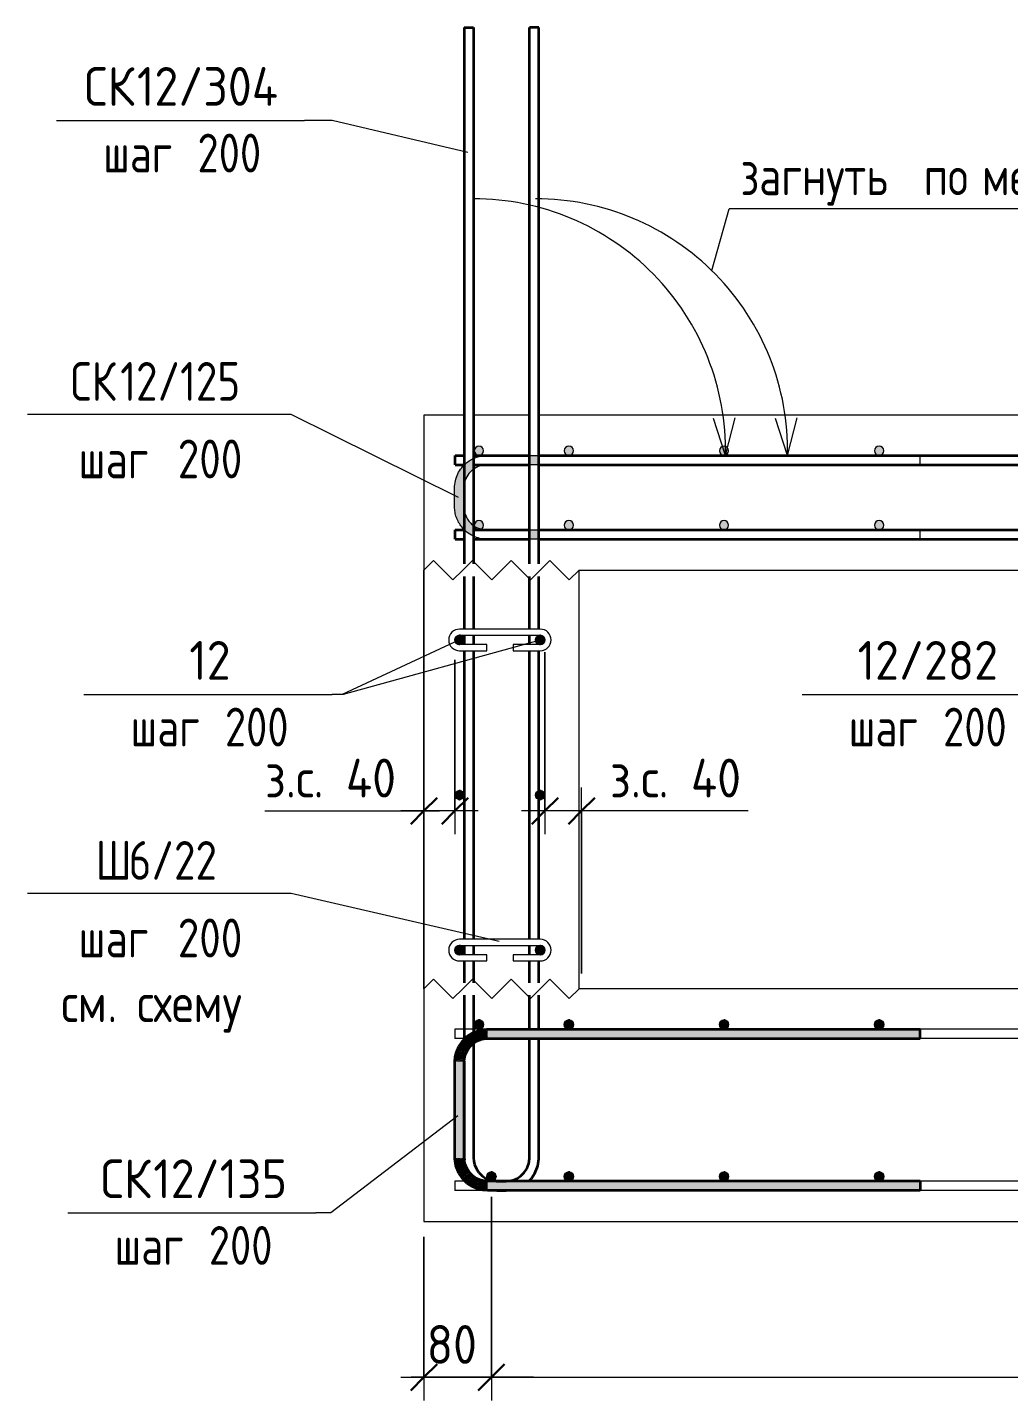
# Model space of a CAD drawing. Header units: millimetres. Extents: x 3129 to 68349, y -1586 to 12682.
# Drawn here: x 39813 to 41078, y -1381 to 390 of the extents above; entities that cross this region are included whole.
import ezdxf

# ---------------------------------------------------------------- set-up
doc = ezdxf.new("R2010")
doc.units = ezdxf.units.MM
for name, color, linetype, lineweight in [('AA_Dim', 7, 'Continuous', 9), ('AA_Dim-20', 7, 'Continuous', 9), ('AA_Linii', 7, 'Continuous', 9), ('AA_Oformlenie', 7, 'Continuous', 9), ('AA_Vinoska', 7, 'Continuous', 9), ('AF_Perekritie_Опалубка', 253, 'Continuous', 20), ('AF_Stena_Арматура', 253, 'Continuous', 18), ('Gen_Text', 7, 'Continuous', 9), ('KR_Armatura', 7, 'Continuous', 20), ('KR_Armatura_Tonkie', 7, 'Continuous', 20)]:
    doc.layers.add(name, color=color, linetype=linetype, lineweight=lineweight)
doc.styles.add('GOST Common', font='GOST Common.ttf', dxfattribs={"width": 0.85, "height": 50})
doc.styles.add('ISOCPEUR', font='isocpeur.ttf', dxfattribs={"width": 0.85, "height": 50})
doc.styles.add('ISOCPEUR_1', font='isocpeur.ttf', dxfattribs={"width": 0.9, "height": 50})
doc.styles.add('ISOCPEUR_2', font='isocpeur.ttf', dxfattribs={"width": 0.8, "height": 50})
doc.dimstyles.new('05_Округл_5мм__прозр__1', dxfattribs={"dimscale": 304.8, "dimtxt": 49.799059, "dimasz": 0.111549, "dimexe": 0.098425, "dimexo": 0.065617, "dimgap": 0.006562, "dimtad": 1, "dimdec": 0, "dimrnd": 5, "dimdsep": 46, "dimtxsty": 'ISOCPEUR_1', "dimblk1": 'OBLIQUE', "dimblk2": 'OBLIQUE', "dimsah": 1, "dimcen": 0.09, "dimdle": 0.098425, "dimazin": 0, "dimtfac": 1, "dimtdec": 4, "dimtix": 1, "dimtmove": 1, "dimatfit": 3, "dimfxl": 1, "dimtvp": 1, "dimtolj": 1, "dimtzin": 0, "dimlwd": 18, "dimlwe": 18, "dimarcsym": 2})
doc.dimstyles.new('05_Округл_5мм__прозр__2', dxfattribs={"dimscale": 304.8, "dimtxt": 49.799059, "dimasz": 0.111549, "dimexe": 0.098425, "dimexo": 0.065617, "dimgap": 0.006562, "dimtad": 1, "dimdec": 0, "dimrnd": 5, "dimdsep": 46, "dimtxsty": 'ISOCPEUR_1', "dimblk1": 'OBLIQUE', "dimblk2": 'OBLIQUE', "dimsah": 1, "dimcen": 0.09, "dimdle": 0.098425, "dimazin": 0, "dimtfac": 1, "dimtdec": 4, "dimtix": 1, "dimtmove": 0, "dimatfit": 3, "dimfxl": 1, "dimtvp": 1, "dimtolj": 1, "dimtzin": 0, "dimlwd": 18, "dimlwe": 18, "dimarcsym": 2})

# ---------------------------------------------------------------- blocks, each defined once
blk = doc.blocks.new('079_Шпилька _ЭлУзла_ - d8 А240-V2-Сечение 21')
at = {"layer": 'AA_Oformlenie'}
for p, q in [((-47142, -386), (-47246, -386)), ((-47246, -394), (-47142, -394)), ((-47211, -406), (-47246, -406)), ((-47211, -414), (-47211, -406)), ((-47142, -406), (-47177, -406)), ((-47177, -406), (-47177, -414)), ((-47246, -414), (-47211, -414)), ((-47177, -414), (-47142, -414))]:
    blk.add_line(p, q, dxfattribs=at)
for centre, radius, start, end in [((-47246, -400), 14, 90, 270), ((-47142, -400), 14, 270, 90), ((-47246, -400), 6, 90, 270), ((-47142, -400), 6, 270, 90)]:
    blk.add_arc(centre, radius, start, end, dxfattribs=at)
blk = doc.blocks.new('079_Шпилька _ЭлУзла_ - d8 А240-V3-Сечение 21')
at = {"layer": 'AA_Oformlenie'}
for p, q in [((-47142, -786), (-47246, -786)), ((-47246, -794), (-47142, -794)), ((-47211, -806), (-47246, -806)), ((-47246, -814), (-47211, -814)), ((-47211, -814), (-47211, -806)), ((-47142, -806), (-47177, -806)), ((-47177, -806), (-47177, -814)), ((-47177, -814), (-47142, -814))]:
    blk.add_line(p, q, dxfattribs=at)
for centre, radius, start, end in [((-47246, -800), 14, 90, 270), ((-47246, -800), 6, 90, 270), ((-47142, -800), 14, 270, 90), ((-47142, -800), 6, 270, 90)]:
    blk.add_arc(centre, radius, start, end, dxfattribs=at)
blk = doc.blocks.new('Последовательность узлов - 3мм масшт20 маскировка-904226-Сечение 21')
at = {"layer": 'AA_Oformlenie'}
for p, q in [((-44797, -850), (-44784.5, -837.5)), ((-44759.5, -862.5), (-44784.5, -837.5)), ((-44747, -850), (-44759.5, -862.5)), ((-44747, -850), (-44734.5, -837.5)), ((-44709.5, -862.5), (-44734.5, -837.5)), ((-44697, -850), (-44709.5, -862.5)), ((-44697, -850), (-44684.5, -837.5)), ((-44659.5, -862.5), (-44684.5, -837.5)), ((-44647, -850), (-44659.5, -862.5)), ((-44647, -850), (-44634.5, -837.5)), ((-44609.5, -862.5), (-44634.5, -837.5)), ((-44597, -850), (-44609.5, -862.5))]:
    blk.add_line(p, q, dxfattribs=at)
blk = doc.blocks.new('DIMBLOCK32-Сечение 21')
at = {"layer": 'AA_Dim-20', "lineweight": 18}
for p, q in [((40363.8, -425.4), (40363.8, -650.4)), ((40363.8, -620.4), (40363.8, -425.4)), ((40323.8, -624.5), (40323.8, -590.4)), ((40118.8, -620.4), (40317, -620.4)), ((40393.8, -620.4), (40293.8, -620.4)), ((40317, -620.4), (40343.8, -620.4)), ((40323.8, -620.4), (40323.8, -624.5))]:
    blk.add_line(p, q, dxfattribs=at)
at = {"layer": 'AA_Dim-20', "lineweight": 30}
for p, q in [((40323.8, -620.4), (40340.8, -603.4)), ((40363.8, -620.4), (40380.8, -603.4)), ((40323.8, -620.4), (40306.8, -637.4)), ((40363.8, -620.4), (40346.8, -637.4))]:
    blk.add_line(p, q, dxfattribs=at)
at = {"layer": 'AA_Dim-20', "color": 0, "lineweight": 18, "insert": (40118.8, -553.1), "char_height": 50, "width": 213.753, "attachment_point": 1, "line_spacing_factor": 1.149209, "style": 'ISOCPEUR_1'}
blk.add_mtext('з.с. 40', dxfattribs=at)
blk = doc.blocks.new('_Oblique')
at = {"color": 0, "linetype": 'ByBlock', "lineweight": -2}
blk.add_line((-0.5, -0.5), (0.5, 0.5), dxfattribs=at)
blk = doc.blocks.new('DIMBLOCK33-Сечение 21')
at = {"layer": 'AA_Dim-20', "lineweight": 18}
for p, q in [((40479.8, -415.7), (40479.8, -650.4)), ((40479.8, -620.4), (40479.8, -415.7)), ((40527.1, -830), (40527.1, -590.4)), ((40557.1, -620.4), (40449.8, -620.4)), ((40543.7, -620.4), (40503.4, -620.4)), ((40527.1, -620.4), (40527.1, -830)), ((40741.8, -620.4), (40543.7, -620.4))]:
    blk.add_line(p, q, dxfattribs=at)
at = {"layer": 'AA_Dim-20', "lineweight": 30}
for p, q in [((40479.8, -620.4), (40496.8, -603.4)), ((40527.1, -620.4), (40544.1, -603.4)), ((40479.8, -620.4), (40462.8, -637.4)), ((40527.1, -620.4), (40510.1, -637.4))]:
    blk.add_line(p, q, dxfattribs=at)
at = {"layer": 'AA_Dim-20', "color": 0, "lineweight": 18, "insert": (40563.7, -553.1), "char_height": 50, "width": 213.753, "attachment_point": 1, "line_spacing_factor": 1.149209, "style": 'ISOCPEUR_1'}
blk.add_mtext('з.с. 40', dxfattribs=at)
blk = doc.blocks.new('010_Текст с выноской - Текст 2 строки-4082114-Сечение 21')
at = {"layer": 'AA_Vinoska'}
blk.add_line((-46398.5, 156), (-46898.5, 156), dxfattribs=at)
blk = doc.blocks.new('DIMBLOCK39-Сечение 21')
at = {"layer": 'AA_Dim-20', "lineweight": 18}
for p, q in [((40410.8, -1118), (40410.8, -1380.9)), ((40410.8, -1350.9), (40410.8, -1118)), ((40323.8, -1170), (40323.8, -1380.9)), ((40323.8, -1350.9), (40323.8, -1170)), ((40293.8, -1350.9), (40410.8, -1350.9)), ((40307.4, -1350.9), (40367.3, -1350.9)), ((40465.3, -1350.9), (40307.4, -1350.9))]:
    blk.add_line(p, q, dxfattribs=at)
at = {"layer": 'AA_Dim-20', "lineweight": 30}
for p, q in [((40323.8, -1350.9), (40340.8, -1333.9)), ((40410.8, -1350.9), (40427.8, -1333.9)), ((40323.8, -1350.9), (40306.8, -1367.9)), ((40410.8, -1350.9), (40393.8, -1367.9))]:
    blk.add_line(p, q, dxfattribs=at)
at = {"layer": 'AA_Dim-20', "color": 0, "lineweight": 18, "insert": (40327.4, -1283.6), "char_height": 50, "width": 165.486, "attachment_point": 1, "line_spacing_factor": 1.149209, "style": 'ISOCPEUR_1'}
blk.add_mtext('80\\fISOCPEUR|b0|i0|c130|p34|;\\W.9;ㅤ', dxfattribs=at)
blk = doc.blocks.new('DIMBLOCK40-Сечение 21')
at = {"layer": 'AA_Dim-20', "lineweight": 18}
for p, q in [((42940.8, -1110.4), (42940.8, -1380.9)), ((42940.8, -1350.9), (42940.8, -1110.4)), ((40410.8, -1118), (40410.8, -1380.9)), ((40410.8, -1350.9), (40410.8, -1118)), ((40410.8, -1350.9), (42940.8, -1350.9))]:
    blk.add_line(p, q, dxfattribs=at)
at = {"layer": 'AA_Dim-20', "lineweight": 30}
for p, q in [((40410.8, -1350.9), (40427.8, -1333.9)), ((42940.8, -1350.9), (42957.8, -1333.9)), ((40410.8, -1350.9), (40393.8, -1367.9)), ((42940.8, -1350.9), (42923.8, -1367.9))]:
    blk.add_line(p, q, dxfattribs=at)
at = {"layer": 'AA_Dim-20', "color": 0, "lineweight": 18, "insert": (41560.9, -1283.6), "char_height": 50, "width": 275.81, "attachment_point": 1, "line_spacing_factor": 1.149209, "style": 'ISOCPEUR_1'}
blk.add_mtext('шаг 200', dxfattribs=at)
blk = doc.blocks.new('042_М_Арматуры - Диам длина поз _ Комментарий-2260297-Сечение 21')
at = {"layer": 'AA_Vinoska'}
blk.add_line((-46484.4, -725.7), (-46164.4, -725.7), dxfattribs=at)
blk = doc.blocks.new('010_Текст с выноской - Текст 2 строки-4087354-Сечение 21')
at = {"layer": 'AA_Vinoska'}
blk.add_line((-47463.3, -109.1), (-47803.3, -109.1), dxfattribs=at)

msp = doc.modelspace()

# ---------------------------------------------------------------- hatches: boundary and pattern name
at = {"layer": 'AA_Oformlenie'}
h = msp.add_hatch(color=250, dxfattribs=at)
h.paths.add_polyline_path([(40510.7736, -258), (40512.3265, -257.7956), (40513.7736, -257.1962), (40515.0163, -256.2426), (40515.9698, -255), (40516.5692, -253.5529), (40516.7736, -252), (40516.5692, -250.4471), (40515.9698, -249), (40515.0163, -247.7574), (40513.7736, -246.8038), (40512.3265, -246.2044), (40510.7736, -246), (40509.2207, -246.2044), (40507.7736, -246.8038), (40506.531, -247.7574), (40505.5775, -249), (40504.9781, -250.4471), (40504.7736, -252), (40504.9781, -253.5529), (40505.5775, -255), (40506.531, -256.2426), (40507.7736, -257.1962), (40509.2207, -257.7956)])
h.paths.add_polyline_path([(40710.7736, -258), (40712.3265, -257.7956), (40713.7736, -257.1962), (40715.0163, -256.2426), (40715.9698, -255), (40716.5692, -253.5529), (40716.7736, -252), (40716.5692, -250.4471), (40715.9698, -249), (40715.0163, -247.7574), (40713.7736, -246.8038), (40712.3265, -246.2044), (40710.7736, -246), (40709.2207, -246.2044), (40707.7736, -246.8038), (40706.531, -247.7574), (40705.5775, -249), (40704.9781, -250.4471), (40704.7736, -252), (40704.9781, -253.5529), (40705.5775, -255), (40706.531, -256.2426), (40707.7736, -257.1962), (40709.2207, -257.7956)])
h.paths.add_polyline_path([(40910.7736, -258), (40912.3265, -257.7956), (40913.7736, -257.1962), (40915.0163, -256.2426), (40915.9698, -255), (40916.5692, -253.5529), (40916.7736, -252), (40916.5692, -250.4471), (40915.9698, -249), (40915.0163, -247.7574), (40913.7736, -246.8038), (40912.3265, -246.2044), (40910.7736, -246), (40909.2207, -246.2044), (40907.7736, -246.8038), (40906.531, -247.7574), (40905.5775, -249), (40904.9781, -250.4471), (40904.7736, -252), (40904.9781, -253.5529), (40905.5775, -255), (40906.531, -256.2426), (40907.7736, -257.1962), (40909.2207, -257.7956)])
h.paths.add_polyline_path([(40397.9515, -257.0597), (40399.0163, -256.2426), (40399.9698, -255), (40400.5692, -253.5529), (40400.7736, -252), (40400.5692, -250.4471), (40399.9698, -249), (40399.0163, -247.7574), (40397.7736, -246.8038), (40396.3265, -246.2044), (40394.7736, -246), (40393.2207, -246.2044), (40391.7736, -246.8038), (40390.531, -247.7574), (40389.5775, -249), (40388.9781, -250.4471), (40388.7736, -252), (40388.9781, -252.9962), (40393.2207, -255.407), (40397.7332, -256.9834)])
h.paths.add_polyline_path([(40910.7736, -162), (40912.3265, -161.7956), (40913.7736, -161.1962), (40915.0163, -160.2426), (40915.9698, -159), (40916.5692, -157.5529), (40916.7736, -156), (40916.5692, -154.4471), (40915.9698, -153), (40915.0163, -151.7574), (40913.7736, -150.8038), (40912.3265, -150.2044), (40910.7736, -150), (40909.2207, -150.2044), (40907.7736, -150.8038), (40906.531, -151.7574), (40905.5775, -153), (40904.9781, -154.4471), (40904.7736, -156), (40904.9781, -157.5529), (40905.5775, -159), (40906.531, -160.2426), (40907.7736, -161.1962), (40909.2207, -161.7956)])
h.paths.add_polyline_path([(40394.7736, -162), (40396.3265, -161.7956), (40397.7736, -161.1962), (40399.0163, -160.2426), (40399.9698, -159), (40400.5692, -157.5529), (40400.7736, -156), (40400.5692, -154.4471), (40399.9698, -153), (40399.0163, -151.7574), (40397.7736, -150.8038), (40396.3265, -150.2044), (40394.7736, -150), (40393.2207, -150.2044), (40391.7736, -150.8038), (40390.531, -151.7574), (40389.5775, -153), (40388.9781, -154.4471), (40388.7736, -156), (40388.9781, -157.5529), (40389.5775, -159), (40390.531, -160.2426), (40391.7736, -161.1962), (40393.2207, -161.7956)])
h.paths.add_polyline_path([(40510.7736, -162), (40512.3265, -161.7956), (40513.7736, -161.1962), (40515.0163, -160.2426), (40515.9698, -159), (40516.5692, -157.5529), (40516.7736, -156), (40516.5692, -154.4471), (40515.9698, -153), (40515.0163, -151.7574), (40513.7736, -150.8038), (40512.3265, -150.2044), (40510.7736, -150), (40509.2207, -150.2044), (40507.7736, -150.8038), (40506.531, -151.7574), (40505.5775, -153), (40504.9781, -154.4471), (40504.7736, -156), (40504.9781, -157.5529), (40505.5775, -159), (40506.531, -160.2426), (40507.7736, -161.1962), (40509.2207, -161.7956)])
h.paths.add_polyline_path([(40710.7736, -162), (40712.3265, -161.7956), (40713.7736, -161.1962), (40715.0163, -160.2426), (40715.9698, -159), (40716.5692, -157.5529), (40716.7736, -156), (40716.5692, -154.4471), (40715.9698, -153), (40715.0163, -151.7574), (40713.7736, -150.8038), (40712.3265, -150.2044), (40710.7736, -150), (40709.2207, -150.2044), (40707.7736, -150.8038), (40706.531, -151.7574), (40705.5775, -153), (40704.9781, -154.4471), (40704.7736, -156), (40704.9781, -157.5529), (40705.5775, -159), (40706.531, -160.2426), (40707.7736, -161.1962), (40709.2207, -161.7956)])
h = msp.add_hatch(color=250, dxfattribs=at)
h.paths.add_polyline_path([(40459.8556, -270), (40471.8556, -270), (40471.8556, -258.0573), (40459.8556, -258.0573), (40459.8556, -259.2245)])
h.paths.add_polyline_path([(40387.8561, -266.1008), (40387.8561, -258), (40403.0053, -257.7956), (40397.7332, -256.9834), (40392.3188, -255.0919), (40386.632, -251.5244), (40381.8828, -246.783), (40378.3095, -241.1054), (40376.0913, -234.7763), (40375.3393, -228), (40375.3492, -204), (40376.0913, -197.4025), (40378.3095, -191.0522), (40381.8828, -185.3556), (40387.113, -180.2955), (40392.3188, -177.0189), (40398.6582, -174.7968), (40405.3322, -174.0435), (40471.8556, -174), (40471.8556, -162), (40459.8556, -162), (40459.8556, -174), (40387.8561, -174), (40387.8561, -165.8992), (40386.632, -166.4616), (40379.1513, -171.1631), (40372.5024, -177.8134), (40367.4998, -185.7769), (40364.3942, -194.6541), (40363.3414, -204.088), (40363.3528, -228.113), (40364.3942, -237.3459), (40367.8515, -246.783), (40372.5024, -254.1866), (40379.1513, -260.8369), (40387.113, -265.8407)])
at = {"layer": 'KR_Armatura'}
h = msp.add_hatch(color=256, dxfattribs=at)
edge = h.paths.add_edge_path()
edge.add_arc((40369.7736, -400), 6, 0, 360)
for points in [[(40369.7736, -406), (40374.9698, -403), (40374.9698, -397), (40369.7736, -394), (40364.5775, -397), (40364.5775, -403), (40369.4195, -405.7956)], [(40473.7736, -406), (40478.9698, -403), (40478.9698, -397), (40473.7736, -394), (40468.5775, -397), (40468.5775, -403), (40473.4195, -405.7956)], [(40369.7736, -606), (40374.9698, -603), (40374.9698, -597), (40369.7736, -594), (40364.5775, -597), (40364.5775, -603)], [(40473.7736, -606), (40478.9698, -603), (40478.9698, -597), (40473.7736, -594), (40468.5775, -597), (40468.5775, -603)], [(40369.7736, -806), (40374.9698, -803), (40374.9698, -797), (40369.7736, -794), (40364.5775, -797), (40364.5775, -803), (40369.4195, -805.7956)], [(40473.7736, -806), (40478.9698, -803), (40478.9698, -797), (40473.7736, -794), (40468.5775, -797), (40468.5775, -803), (40473.4195, -805.7956)], [(40394.7736, -902), (40399.9698, -899), (40399.9698, -893), (40394.7736, -890), (40389.5775, -893), (40389.5775, -899)], [(40510.7736, -902), (40515.9698, -899), (40515.9698, -893), (40510.7736, -890), (40505.5775, -893), (40505.5775, -899)], [(40710.7736, -902), (40715.9698, -899), (40715.9698, -893), (40710.7736, -890), (40705.5775, -893), (40705.5775, -899)], [(40910.7736, -902), (40915.9698, -899), (40915.9698, -893), (40910.7736, -890), (40905.5775, -893), (40905.5775, -899)], [(40410.7736, -1098), (40415.9698, -1095), (40415.9698, -1089), (40410.7736, -1086), (40405.5775, -1089), (40405.5775, -1095)], [(40510.7736, -1098), (40515.9698, -1095), (40515.9698, -1089), (40510.7736, -1086), (40505.5775, -1089), (40505.5775, -1095)], [(40710.7736, -1098), (40715.9698, -1095), (40715.9698, -1089), (40710.7736, -1086), (40705.5775, -1089), (40705.5775, -1095)], [(40910.7736, -1098), (40915.9698, -1095), (40915.9698, -1089), (40910.7736, -1086), (40905.5775, -1089), (40905.5775, -1095)]]:
    msp.add_hatch(color=256, dxfattribs=at).paths.add_polyline_path(points)
h = msp.add_hatch(color=256, dxfattribs=at)
edge = h.paths.add_edge_path()
edge.add_arc((40473.7736, -400), 6, 0, 360)
h = msp.add_hatch(color=256, dxfattribs=at)
edge = h.paths.add_edge_path()
edge.add_arc((40369.7736, -600), 6, 0, 360)
h = msp.add_hatch(color=256, dxfattribs=at)
edge = h.paths.add_edge_path()
edge.add_arc((40473.7736, -600), 6, 0, 360)
h = msp.add_hatch(color=256, dxfattribs=at)
edge = h.paths.add_edge_path()
edge.add_arc((40369.7736, -800), 6, 0, 360)
h = msp.add_hatch(color=256, dxfattribs=at)
edge = h.paths.add_edge_path()
edge.add_arc((40473.7736, -800), 6, 0, 360)
h = msp.add_hatch(color=256, dxfattribs=at)
edge = h.paths.add_edge_path()
edge.add_arc((40394.7736, -896), 6, 0, 360)
h = msp.add_hatch(color=256, dxfattribs=at)
edge = h.paths.add_edge_path()
edge.add_arc((40510.7736, -896), 6, 0, 360)
h = msp.add_hatch(color=256, dxfattribs=at)
edge = h.paths.add_edge_path()
edge.add_arc((40710.7736, -896), 6, 0, 360)
h = msp.add_hatch(color=256, dxfattribs=at)
edge = h.paths.add_edge_path()
edge.add_arc((40910.7736, -896), 6, 0, 360)
h = msp.add_hatch(color=256, dxfattribs=at)
edge = h.paths.add_edge_path()
edge.add_arc((40410.7736, -1092), 6, 0, 360)
h = msp.add_hatch(color=256, dxfattribs=at)
edge = h.paths.add_edge_path()
edge.add_arc((40510.7736, -1092), 6, 0, 360)
h = msp.add_hatch(color=256, dxfattribs=at)
edge = h.paths.add_edge_path()
edge.add_arc((40710.7736, -1092), 6, 0, 360)
h = msp.add_hatch(color=256, dxfattribs=at)
edge = h.paths.add_edge_path()
edge.add_arc((40910.7736, -1092), 6, 0, 360)
at = {"layer": 'KR_Armatura_Tonkie'}
for points in [[(40405.0608, -914.009), (40404.7663, -902.0126), (40395.5919, -903.2587), (40398.8514, -906.9593)], [(40405.797, -914), (40405.797, -902), (40404.7663, -902.0126), (40405.1916, -906.9593)], [(40471.8556, -914), (40963.7936, -914), (40963.7936, -902), (40405.797, -902), (40405.797, -914), (40459.8556, -914)], [(40382.6069, -924.9682), (40373.3307, -917.3555), (40368.7565, -924.2014), (40379.1526, -924.7769)], [(40386.7653, -920.8097), (40379.1526, -911.5336), (40373.3307, -917.3555), (40385.9984, -920.6125)], [(40382.6069, -924.9682), (40386.7653, -920.8097), (40373.3307, -917.3555), (40379.3396, -922.2868)], [(40391.6552, -917.5424), (40385.9984, -906.9593), (40379.1526, -911.5336), (40387.8561, -915.7165)], [(40386.7653, -920.8097), (40391.6552, -917.5424), (40379.1526, -911.5336), (40385.9984, -919.8752)], [(40398.5076, -914.8991), (40395.5919, -903.2587), (40385.9984, -906.9593), (40387.8561, -908.1384)], [(40391.6552, -917.5424), (40398.5076, -914.8991), (40385.9984, -906.9593), (40390.2423, -914.8991)], [(40398.5076, -914.8991), (40405.0608, -914.009), (40395.5919, -903.2587), (40398.2847, -914.009)], [(40405.0608, -914.009), (40405.797, -914), (40404.7969, -903.2587), (40405.0608, -914)], [(40363.7972, -944), (40375.7972, -939.5499), (40364.2518, -937.8373)], [(40364.2518, -937.8373), (40377.089, -935.2914), (40365.6057, -931.8081)], [(40376.1219, -939.5981), (40377.089, -935.2914), (40364.2518, -937.8373), (40375.8561, -939.5586)], [(40365.6057, -931.8081), (40379.1526, -929.7582), (40368.7565, -924.2014)], [(40377.089, -935.2914), (40379.1526, -929.8846), (40365.6057, -931.8081), (40375.8561, -934.9175)], [(40379.3396, -929.8581), (40382.6069, -924.9682), (40368.7565, -924.2014), (40379.1526, -929.7582)], [(40375.7972, -1068), (40375.7972, -944), (40363.7972, -944), (40363.7972, -1068)], [(40368.7565, -944), (40375.7972, -944), (40376.1219, -939.5981), (40364.2518, -944), (40365.6057, -944)], [(40363.8099, -1069.0307), (40373.8844, -1068), (40363.7972, -1068)], [(40363.8099, -1069.0307), (40375.8062, -1068.7362), (40375.7073, -1068.0077), (40365.0559, -1068.9236)], [(40365.0559, -1078.2052), (40375.7972, -1068.7365), (40363.8099, -1069.0307), (40364.675, -1075.4006)], [(40365.0559, -1078.2052), (40376.6963, -1075.2894), (40375.7972, -1068.7442), (40368.24, -1075.4006)], [(40368.7565, -1087.7986), (40376.6963, -1075.2894), (40365.0559, -1078.2052)], [(40368.7565, -1087.7986), (40379.3396, -1082.1419), (40376.6257, -1075.4006)], [(40373.3307, -1094.6445), (40379.3396, -1082.1419), (40368.7565, -1087.7986)], [(40373.3307, -1094.6445), (40382.5129, -1086.8913), (40379.3396, -1082.1419), (40376.6209, -1087.7986)], [(40379.1526, -1100.4664), (40382.6069, -1087.0318), (40373.3307, -1094.6445), (40376.6963, -1098.0101)], [(40379.1526, -1100.4664), (40386.7653, -1091.1903), (40382.6069, -1087.0318), (40379.3396, -1099.7393)], [(40385.9984, -1105.0407), (40386.7653, -1091.1903), (40379.3396, -1100.5913), (40385.3896, -1104.6339)], [(40385.9984, -1105.0407), (40391.6552, -1094.4576), (40386.7653, -1091.1903), (40386.2517, -1100.4664)], [(40393.6051, -1108.1915), (40391.5553, -1094.6445), (40385.9984, -1105.0407), (40391.3984, -1107.2775)], [(40393.6051, -1108.1915), (40397.0885, -1096.7082), (40391.6817, -1094.6445), (40393.1577, -1105.0407)], [(40399.6343, -1109.5454), (40397.0885, -1096.7082), (40393.6051, -1108.1915), (40398.0573, -1109.1913)], [(40399.6343, -1109.5454), (40401.3951, -1097.6753), (40397.0885, -1096.7082), (40399.4749, -1108.7413)], [(40405.797, -1110), (40401.3951, -1097.6753), (40399.6343, -1109.5454), (40403.7141, -1109.8464)], [(40405.797, -1110), (40405.797, -1098), (40401.3951, -1097.6753), (40405.3474, -1108.7413)], [(40911.1646, -1110), (40963.7936, -1110), (40963.7936, -1098), (40405.797, -1098), (40405.797, -1110), (40910.7717, -1110)]]:
    msp.add_hatch(color=256, dxfattribs=at).paths.add_polyline_path(points)

# ---------------------------------------------------------------- linework, layer by layer
at = {"layer": 'AA_Linii', "lineweight": 20}
for p, q in [((40712.8007, -162), (40697.3498, -114.4472)), ((40712.8007, -162), (40725.0672, -113.528)), ((40792.8007, -162), (40777.3498, -114.4472)), ((40792.8007, -162), (40805.0672, -113.528)), ((40405.332, -162), (40963.2076, -162)), ((40963.2076, -174.0435), (40405.3322, -174.0435)), ((40963.2076, -162), (40963.2076, -174.0435)), ((40363.3401, -228), (40363.3401, -204)), ((40375.3393, -204.088), (40375.3393, -228.113)), ((40405.3322, -258.0573), (40963.2076, -258.0573)), ((40963.2076, -258.0573), (40963.2076, -270)), ((40963.2076, -270), (40405.332, -270)), ((40323.7736, -850), (40323.7736, -310)), ((40363.7972, -902), (40363.7972, -914)), ((42978.8014, -902), (40363.7972, -902)), ((42978.8014, -914), (40363.7972, -914)), ((40410.7736, -1098), (40410.7736, -1088)), ((40510.7736, -1098), (40510.7736, -1092)), ((40710.7736, -1098), (40710.7736, -1090.7738)), ((40910.7736, -1098), (40910.7736, -1092)), ((40363.7972, -1098), (40363.7972, -1110)), ((42978.8014, -1098), (40363.7972, -1098)), ((42978.8014, -1110), (40363.7972, -1110))]:
    msp.add_line(p, q, dxfattribs=at)
for centre, radius, start, end in [((40387.8561, -156), 325, 358.9421717, 90), ((40467.8561, -156), 325, 358.9421717, 90), ((40394.7736, -156), 6, 360, 180), ((40394.7736, -156), 6, 180, 0), ((40510.7736, -156), 6, 360, 180), ((40510.7736, -156), 6, 180, 0), ((40710.7736, -156), 6, 360, 180), ((40710.7736, -156), 6, 180, 0), ((40910.7736, -156), 6, 360, 180), ((40910.7736, -156), 6, 180, 0), ((40394.7736, -252), 6, 360, 180), ((40510.7736, -252), 6, 360, 180), ((40710.7736, -252), 6, 360, 180), ((40910.7736, -252), 6, 360, 180), ((40394.7736, -252), 6, 180, 0), ((40510.7736, -252), 6, 180, 0), ((40710.7736, -252), 6, 180, 0), ((40910.7736, -252), 6, 180, 0)]:
    msp.add_arc(centre, radius, start, end, dxfattribs=at)
for points in [[(40363.3414, -204), (40363.3502, -200.8066), (40364.0452, -194.5995), (40367.1819, -185.6167), (40372.2261, -177.5949), (40380.0452, -169.7659), (40389.1184, -164.761), (40398.2497, -162.4008), (40402.9375, -162.0066), (40405.332, -162)], [(40405.3322, -174.0435), (40403.0518, -174.0498), (40398.6191, -174.547), (40392.2044, -176.7914), (40386.4759, -180.4006), (40380.8851, -185.9952), (40377.311, -192.487), (40375.6255, -199.0206), (40375.344, -202.3747), (40375.3393, -204.088)], [(40405.332, -270), (40402.1394, -269.9912), (40395.9336, -269.2961), (40386.9529, -266.1587), (40378.9328, -261.1133), (40371.1056, -253.2924), (40366.1018, -244.2173), (40363.7421, -235.0839), (40363.348, -230.395), (40363.3414, -228)], [(40375.3393, -228.113), (40375.3456, -230.3898), (40375.842, -234.8152), (40378.0825, -241.2195), (40381.6855, -246.9388), (40387.2705, -252.5205), (40393.7512, -256.0889), (40400.2735, -257.7716), (40403.6219, -258.0526), (40405.3322, -258.0573)]]:
    msp.add_open_spline(points, degree=3, knots=[0, 0, 0, 0, 0.142857143, 0.285714286, 0.428571429, 0.571428571, 0.785714286, 0.892857143, 1, 1, 1, 1], dxfattribs=at)
at = {"layer": 'AA_Vinoska'}
for p, q in [((40205.3297, 269.8981), (40169.9768, 269.8981)), ((40380.4099, 228.7264), (40205.3297, 269.8981)), ((40695.0114, 76.7136), (40717.3339, 155.9999)), ((40368.553, -216.2729), (40152.5262, -109.1409)), ((40369.5681, -399.8965), (40218.228, -470.4072)), ((40471.8946, -400.7564), (40219.8102, -470.4072)), ((40218.228, -470.4072), (40205.3297, -470.4072)), ((40219.8102, -470.4072), (40205.3297, -470.4072)), ((40421.0237, -789.1067), (40152.5262, -726.9873)), ((40367.6841, -1013.6691), (40203.9272, -1138.993)), ((40203.9272, -1138.993), (40184.5948, -1138.993))]:
    msp.add_line(p, q, dxfattribs=at)
at = {"layer": 'AF_Perekritie_Опалубка'}
for p, q in [((40375.8561, -110), (40323.7736, -110)), ((40323.7736, -110), (40323.7736, -310)), ((40325.1128, -110), (40323.7736, -110)), ((40459.8556, -110), (40387.8561, -110)), ((42870.8546, -110), (40471.8556, -110)), ((40523.7736, -310), (42818.7736, -310)), ((40323.7736, -850), (40323.7736, -1150)), ((42818.7736, -850), (40523.7736, -850)), ((40323.7736, -1150), (43018.7736, -1150)), ((40323.7736, -1150), (40329.6177, -1150))]:
    msp.add_line(p, q, dxfattribs=at)
at = {"layer": 'AF_Stena_Арматура', "lineweight": 20}
for p, q in [((40323.7736, -310), (40323.7736, -850)), ((40523.7736, -850), (40523.7736, -310)), ((40523.7736, -310), (40525.1487, -310)), ((40525.1487, -850), (40523.7736, -850))]:
    msp.add_line(p, q, dxfattribs=at)
at = {"layer": 'KR_Armatura'}
for p, q in [((40369.7736, -394), (40364.5775, -397)), ((40364.5775, -397), (40364.5775, -403)), ((40364.5775, -403), (40369.4195, -405.7956)), ((40369.4195, -405.7956), (40369.7736, -406)), ((40371.1209, -394), (40369.7736, -394)), ((40374.9698, -397), (40369.7736, -394)), ((40369.7736, -406), (40374.9698, -403)), ((40371.1209, -406), (40369.7736, -406)), ((40374.9698, -403), (40374.9698, -397)), ((40473.7736, -394), (40468.5775, -397)), ((40468.5775, -397), (40468.5775, -403)), ((40468.5775, -403), (40473.4195, -405.7956)), ((40473.4195, -405.7956), (40473.7736, -406)), ((40478.9698, -397), (40473.7736, -394)), ((40473.7736, -406), (40478.9698, -403)), ((40478.9698, -403), (40478.9698, -397)), ((40369.7736, -594), (40364.5775, -597)), ((40364.5775, -597), (40364.5775, -603)), ((40371.1209, -594), (40369.7736, -594)), ((40374.9698, -597), (40369.7736, -594)), ((40374.9698, -603), (40374.9698, -597)), ((40473.7736, -594), (40468.5775, -597)), ((40468.5775, -597), (40468.5775, -603)), ((40475.1396, -594), (40473.7736, -594)), ((40478.9698, -597), (40473.7736, -594)), ((40478.9698, -603), (40478.9698, -597)), ((40364.5775, -603), (40369.7736, -606)), ((40369.7736, -606), (40374.9698, -603)), ((40371.1209, -606), (40369.7736, -606)), ((40468.5775, -603), (40473.7736, -606)), ((40473.7736, -606), (40478.9698, -603)), ((40475.1396, -606), (40473.7736, -606)), ((40369.7736, -794), (40364.5775, -797)), ((40371.1209, -794), (40369.7736, -794)), ((40374.9698, -797), (40369.7736, -794)), ((40473.7736, -794), (40468.5775, -797)), ((40478.9698, -797), (40473.7736, -794)), ((40364.5775, -797), (40364.5775, -803)), ((40364.5775, -803), (40369.4195, -805.7956)), ((40369.4195, -805.7956), (40369.7736, -806)), ((40369.7736, -806), (40374.9698, -803)), ((40371.1209, -806), (40369.7736, -806)), ((40374.9698, -803), (40374.9698, -797)), ((40468.5775, -797), (40468.5775, -803)), ((40468.5775, -803), (40473.4195, -805.7956)), ((40473.4195, -805.7956), (40473.7736, -806)), ((40473.7736, -806), (40478.9698, -803)), ((40478.9698, -803), (40478.9698, -797)), ((40394.7736, -890), (40389.5775, -893)), ((40389.5775, -893), (40389.5775, -899)), ((40389.5775, -899), (40394.7736, -902)), ((40396.1254, -890), (40394.7736, -890)), ((40399.9698, -893), (40394.7736, -890)), ((40394.7736, -902), (40399.9698, -899)), ((40396.1254, -902), (40394.7736, -902)), ((40399.9698, -899), (40399.9698, -893)), ((40510.7736, -890), (40505.5775, -893)), ((40505.5775, -893), (40505.5775, -899)), ((40505.5775, -899), (40510.7736, -902)), ((40512.1463, -890), (40510.7736, -890)), ((40515.9698, -893), (40510.7736, -890)), ((40510.7736, -902), (40515.9698, -899)), ((40512.1463, -902), (40510.7736, -902)), ((40515.9698, -899), (40515.9698, -893)), ((40710.7736, -890), (40705.5775, -893)), ((40705.5775, -893), (40705.5775, -899)), ((40705.5775, -899), (40710.7736, -902)), ((40712.184, -890), (40710.7736, -890)), ((40715.9698, -893), (40710.7736, -890)), ((40710.7736, -902), (40715.9698, -899)), ((40712.184, -902), (40710.7736, -902)), ((40715.9698, -899), (40715.9698, -893)), ((40910.7736, -890), (40905.5775, -893)), ((40905.5775, -893), (40905.5775, -899)), ((40905.5775, -899), (40910.7736, -902)), ((40912.2239, -890), (40910.7736, -890)), ((40915.9698, -893), (40910.7736, -890)), ((40910.7736, -902), (40915.9698, -899)), ((40912.2239, -902), (40910.7736, -902)), ((40915.9698, -899), (40915.9698, -893)), ((40410.7736, -1086), (40405.5775, -1089)), ((40405.5775, -1089), (40405.5775, -1095)), ((40405.5775, -1095), (40410.7736, -1098)), ((40412.1282, -1086), (40410.7736, -1086)), ((40415.9698, -1089), (40410.7736, -1086)), ((40410.7736, -1098), (40415.9698, -1095)), ((40415.9698, -1095), (40415.9698, -1089)), ((40510.7736, -1086), (40505.5775, -1089)), ((40505.5775, -1089), (40505.5775, -1095)), ((40505.5775, -1095), (40510.7736, -1098)), ((40512.1463, -1086), (40510.7736, -1086)), ((40515.9698, -1089), (40510.7736, -1086)), ((40510.7736, -1098), (40515.9698, -1095)), ((40515.9698, -1095), (40515.9698, -1089)), ((40710.7736, -1086), (40705.5775, -1089)), ((40705.5775, -1089), (40705.5775, -1095)), ((40705.5775, -1095), (40710.7736, -1098)), ((40712.184, -1086), (40710.7736, -1086)), ((40715.9698, -1089), (40710.7736, -1086)), ((40710.7736, -1098), (40715.9698, -1095)), ((40715.9698, -1095), (40715.9698, -1089)), ((40910.7736, -1086), (40905.5775, -1089)), ((40905.5775, -1089), (40905.5775, -1095)), ((40905.5775, -1095), (40910.7736, -1098)), ((40912.2239, -1086), (40910.7736, -1086)), ((40915.9698, -1089), (40910.7736, -1086)), ((40910.7736, -1098), (40915.9698, -1095)), ((40915.9698, -1095), (40915.9698, -1089)), ((40410.9025, -1098), (40410.7736, -1098)), ((40512.1463, -1098), (40510.7736, -1098)), ((40712.184, -1098), (40710.7736, -1098)), ((40912.2239, -1098), (40910.7736, -1098))]:
    msp.add_line(p, q, dxfattribs=at)
for centre in [(40369.7736, -400), (40473.7736, -400), (40369.7736, -600), (40473.7736, -600), (40369.7736, -800), (40473.7736, -800), (40394.7736, -896), (40510.7736, -896), (40710.7736, -896), (40910.7736, -896), (40410.7736, -1092), (40510.7736, -1092), (40710.7736, -1092), (40910.7736, -1092)]:
    msp.add_circle(centre, 6, dxfattribs=at)
at = {"layer": 'KR_Armatura_Tonkie', "lineweight": 35}
for p, q in [((40375.8561, 390), (40375.8561, -302)), ((40375.8561, 390), (40387.8561, 390)), ((40387.8561, 390), (40387.8561, -302)), ((40471.8556, 390), (40459.8556, 390)), ((40459.8556, -302), (40459.8556, 390)), ((40471.8556, -302), (40471.8556, 390)), ((40364.1572, -162), (40375.8561, -162)), ((40364.1572, -174), (40364.1572, -162)), ((40364.1572, -174), (40375.8561, -174)), ((40387.8561, -162), (40459.8556, -162)), ((40387.8561, -174), (40459.8556, -174)), ((40471.8556, -162), (42870.8546, -162)), ((40471.8556, -174), (42870.8546, -174)), ((40364.1572, -258), (40375.8561, -258)), ((40364.1572, -270), (40364.1572, -258)), ((40387.8561, -258), (40459.8556, -258)), ((40471.8556, -258), (42870.8546, -258)), ((40364.1572, -270), (40375.8561, -270)), ((40387.8561, -270), (40459.8556, -270)), ((40471.8556, -270), (42870.8546, -270)), ((40375.8561, -318), (40375.8561, -386)), ((40387.8561, -318), (40387.8561, -386)), ((40459.8556, -386), (40459.8556, -318)), ((40471.8556, -386), (40471.8556, -318)), ((40375.8561, -394), (40375.8561, -406)), ((40387.8561, -394), (40387.8561, -406)), ((40459.8556, -406), (40459.8556, -394)), ((40471.8556, -406), (40471.8556, -394)), ((40375.8561, -414), (40375.8561, -786)), ((40387.8561, -414), (40387.8561, -786)), ((40459.8556, -786), (40459.8556, -414)), ((40471.8556, -786), (40471.8556, -414)), ((40375.8561, -794), (40375.8561, -806)), ((40387.8561, -794), (40387.8561, -806)), ((40459.8556, -806), (40459.8556, -794)), ((40471.8556, -806), (40471.8556, -794)), ((40375.8561, -814), (40375.8561, -842)), ((40387.8561, -814), (40387.8561, -842)), ((40459.8556, -842), (40459.8556, -814)), ((40471.8556, -842), (40471.8556, -814)), ((40375.8561, -858), (40375.8561, -914.8301)), ((40387.8561, -858), (40387.8561, -906.2427)), ((40459.8556, -902), (40459.8556, -858)), ((40471.8556, -902), (40471.8556, -858)), ((40395.5919, -903.2587), (40404.7663, -902.0126)), ((40404.7663, -902.0126), (40405.797, -902)), ((40405.797, -902), (40963.7936, -902)), ((40963.7936, -914), (40963.7936, -902)), ((40368.7565, -924.2014), (40373.3307, -917.3555)), ((40373.3307, -917.3555), (40379.1526, -911.5336)), ((40379.1526, -911.5336), (40385.9984, -906.9593)), ((40382.6069, -924.9682), (40386.7653, -920.8097)), ((40385.9984, -906.9593), (40395.5919, -903.2587)), ((40386.7653, -920.8097), (40391.6552, -917.5424)), ((40387.8561, -920.0809), (40387.8561, -1068)), ((40391.6552, -917.5424), (40398.5076, -914.8991)), ((40398.5076, -914.8991), (40405.0608, -914.009)), ((40405.0608, -914.009), (40405.797, -914)), ((40405.797, -914), (40963.7936, -914)), ((40459.8556, -1068), (40459.8556, -914)), ((40471.8556, -1068), (40471.8556, -914)), ((40363.7972, -944), (40364.2518, -937.8373)), ((40364.2518, -937.8373), (40365.6057, -931.8081)), ((40365.6057, -931.8081), (40368.7565, -924.2014)), ((40376.1219, -939.5981), (40377.089, -935.2914)), ((40377.089, -935.2914), (40379.3396, -929.8581)), ((40379.3396, -929.8581), (40382.6069, -924.9682)), ((40363.7972, -1068), (40363.7972, -944)), ((40375.7972, -944), (40376.1219, -939.5981)), ((40375.7972, -1068), (40375.7972, -944)), ((40375.8561, -943.202), (40375.8561, -1068)), ((40363.8099, -1069.0307), (40363.7972, -1068)), ((40365.0559, -1078.2052), (40363.8099, -1069.0307)), ((40368.7565, -1087.7986), (40365.0559, -1078.2052)), ((40375.8062, -1068.7362), (40375.7972, -1068)), ((40376.6963, -1075.2894), (40375.8062, -1068.7362)), ((40375.8561, -1068), (40376.0342, -1070.4145)), ((40379.3396, -1082.1419), (40376.6963, -1075.2894)), ((40387.8561, -1068), (40388.1808, -1072.4019)), ((40388.1808, -1072.4019), (40389.1479, -1076.7086)), ((40389.1479, -1076.7086), (40391.3984, -1082.1419)), ((40456.3132, -1082.1419), (40458.9565, -1075.2894)), ((40458.9565, -1075.2894), (40459.8465, -1068.7362)), ((40459.8465, -1068.7362), (40459.8556, -1068)), ((40466.8963, -1087.7986), (40470.5969, -1078.2052)), ((40470.5969, -1078.2052), (40471.8429, -1069.0307)), ((40471.8429, -1069.0307), (40471.8556, -1068)), ((40373.3307, -1094.6445), (40368.7565, -1087.7986)), ((40379.1526, -1100.4664), (40373.3307, -1094.6445)), ((40382.6069, -1087.0318), (40379.3396, -1082.1419)), ((40386.7653, -1091.1903), (40382.6069, -1087.0318)), ((40391.6552, -1094.4576), (40386.7653, -1091.1903)), ((40391.3984, -1082.1419), (40394.6657, -1087.0318)), ((40397.0885, -1096.7082), (40391.6552, -1094.4576)), ((40394.6657, -1087.0318), (40398.8242, -1091.1903)), ((40401.3951, -1097.6753), (40397.0885, -1096.7082)), ((40398.8242, -1091.1903), (40403.7141, -1094.4576)), ((40405.797, -1098), (40401.3951, -1097.6753)), ((40403.7141, -1094.4576), (40410.5665, -1097.1009)), ((40411.315, -1097.2026), (40417.1196, -1097.991)), ((40429.8558, -1098), (40434.2577, -1097.6753)), ((40434.2577, -1097.6753), (40438.5642, -1096.7082)), ((40438.5642, -1096.7082), (40443.9976, -1094.4576)), ((40443.9976, -1094.4576), (40448.8874, -1091.1903)), ((40448.8874, -1091.1903), (40453.0459, -1087.0318)), ((40453.0459, -1087.0318), (40456.3132, -1082.1419)), ((40458.9666, -1098), (40462.3221, -1094.6445)), ((40462.3221, -1094.6445), (40466.8963, -1087.7986)), ((40385.9984, -1105.0407), (40379.1526, -1100.4664)), ((40393.6051, -1108.1915), (40385.9984, -1105.0407)), ((40399.6343, -1109.5454), (40393.6051, -1108.1915)), ((40405.797, -1110), (40399.6343, -1109.5454)), ((40963.7936, -1098), (40405.797, -1098)), ((40963.7936, -1110), (40405.797, -1110)), ((40417.1196, -1097.991), (40417.8559, -1098)), ((40417.8559, -1098), (40429.8558, -1098)), ((40417.8559, -1110), (40429.8558, -1110)), ((40963.7936, -1098), (40963.7936, -1110))]:
    msp.add_line(p, q, dxfattribs=at)

# ---------------------------------------------------------------- block references
at = {"layer": 'AA_Oformlenie'}
for name, p in [('Последовательность узлов - 3мм масшт20 маскировка-904226-Сечение 21', (85120.7788, 540)), ('079_Шпилька _ЭлУзла_ - d8 А240-V2-Сечение 21', (87615.8216, 0)), ('079_Шпилька _ЭлУзла_ - d8 А240-V3-Сечение 21', (87615.8216, 0)), ('Последовательность узлов - 3мм масшт20 маскировка-904226-Сечение 21', (85120.7788, 0))]:
    msp.add_blockref(name, p, dxfattribs=at)
at = {"layer": 'AA_Vinoska'}
for name, p in [('042_М_Арматуры - Диам длина поз _ Комментарий-2260297-Сечение 21', (86334.3274, 995.5728)), ('010_Текст с выноской - Текст 2 строки-4082114-Сечение 21', (87615.8216, 0)), ('010_Текст с выноской - Текст 2 строки-4087354-Сечение 21', (87615.8216, 0)), ('042_М_Арматуры - Диам длина поз _ Комментарий-2260297-Сечение 21', (86369.6804, 255.2675)), ('042_М_Арматуры - Диам длина поз _ Комментарий-2260297-Сечение 21', (86369.6804, 255.2675)), ('042_М_Арматуры - Диам длина поз _ Комментарий-2260297-Сечение 21', (87295.8216, 255.2675)), ('042_М_Арматуры - Диам длина поз _ Комментарий-2260297-Сечение 21', (87295.8216, 255.2675)), ('010_Текст с выноской - Текст 2 строки-4087354-Сечение 21', (87615.8216, -617.8463)), ('042_М_Арматуры - Диам длина поз _ Комментарий-2260297-Сечение 21', (86348.9455, -413.3182))]:
    msp.add_blockref(name, p, dxfattribs=at)

# ---------------------------------------------------------------- texts
at = {"layer": 'AA_Vinoska', "char_height": 50, "attachment_point": 1}
for s, insert, width, style in [('СК', (39885.7896, 338.9802), 82.253137, 'ISOCPEUR_1'), ('12/304', (39953.6552, 338.9802), 226.556887, 'ISOCPEUR_1'), (' 200', (40006.3179, 252.9991), 133.4008, 'ISOCPEUR_2'), ('шаг', (39910.0096, 252.9991), 116.7257, 'ISOCPEUR_2'), ('загнуть', (40732.0483, 223.646), 268.485144, 'GOST Common'), ('\\fGOST Common|b0|i0|c204|p34|;\\W.85; ', (40953.5707, 223.646), 17.717294, 'GOST Common'), ('\\fGOST Common|b0|i0|c204|p34|;\\W.85; ', (41028.9108, 223.646), 17.717294, 'GOST Common'), ('по', (40968.1889, 223.646), 73.594912, 'GOST Common'), ('месту', (41043.529, 223.646), 192.164494, 'GOST Common'), ('СК', (39868.1105, -41.4949), 77.683519, 'GOST Common'), ('12/125', (39932.2058, -41.4949), 198.978837, 'GOST Common'), (' 200', (39980.5531, -141.4949), 128.109663, 'GOST Common'), ('шаг', (39878.2255, -141.4949), 124.021056, 'GOST Common'), ('12', (40021.1325, -401.3252), 66.379725, 'ISOCPEUR_1'), ('12', (40021.1325, -401.3252), 66.379725, 'ISOCPEUR_1'), ('12/282', (40883.0137, -401.3252), 222.227775, 'ISOCPEUR_1'), ('12/282', (40883.0137, -401.3252), 222.227775, 'ISOCPEUR_1'), (' 200', (40041.6708, -487.3062), 133.4008, 'ISOCPEUR_2'), (' 200', (40967.812, -487.3062), 133.4008, 'ISOCPEUR_2'), ('шаг', (39945.3625, -487.3062), 116.7257, 'ISOCPEUR_2'), ('шаг', (40871.5037, -487.3062), 116.7257, 'ISOCPEUR_2'), ('\\fGOST Common|b0|i0|c204|p34|;\\W.85;Ш', (39900.2405, -659.3412), 51.789012, 'GOST Common'), ('6/22', (39942.9707, -659.3412), 147.189825, 'GOST Common'), (' 200', (39980.5531, -759.3412), 128.109663, 'GOST Common'), ('шаг', (39878.2255, -759.3412), 124.021056, 'GOST Common'), ('СК', (39906.8876, -1069.9109), 82.253137, 'ISOCPEUR_1'), ('12/135', (39974.7533, -1069.9109), 210.683475, 'ISOCPEUR_1'), (' 200', (40020.936, -1155.8919), 133.4008, 'ISOCPEUR_2'), ('шаг', (39924.6276, -1155.8919), 116.7257, 'ISOCPEUR_2')]:
    msp.add_mtext(s, dxfattribs=dict(at, insert=insert, width=width, style=style))
at = {"layer": 'Gen_Text', "char_height": 50, "attachment_point": 1, "style": 'ISOCPEUR'}
for s, insert, width in [('см', (39856.0857, -842.8525), 72.232044), ('схему', (39953.9154, -842.8525), 182.624413), ('. ', (39915.6831, -842.8525), 46.337537)]:
    msp.add_mtext(s, dxfattribs=dict(at, insert=insert, width=width))

# ---------------------------------------------------------------- dimensions: what is measured, and where the dimension line sits
at = {"layer": 'AA_Dim', "lineweight": 18}
dim = msp.add_linear_dim(base=(40323.7736, -620.4167), p1=(40363.7736, -405.4119), p2=(40323.7736, -644.4583), dimstyle='05_Округл_5мм__прозр__1', override={"dimpost": 'з.с. <>', "dimfxl": 242.369961}, dxfattribs=at)
dim.commit()
dim.dimension.update_dxf_attribs({"geometry": 'DIMBLOCK32-Сечение 21', "text_midpoint": (40225.7047, -586.4272), "dimtype": 160})
for base, p1, p2, text, override, picture, middle in [((40479.7736, -620.4167), (40527.0599, -850), (40479.7736, -395.6907), 'з.с. 40', {"dimpost": '<>', "dimfxl": 456.763584}, 'DIMBLOCK33-Сечение 21', (40670.5695, -586.4272)), ((40410.7736, -1350.9432), (40323.7736, -1150), (40410.7736, -1098), '80ㅤ', {"dimpost": '<>', "dimfxl": 101.355809}, 'DIMBLOCK39-Сечение 21', (40410.1599, -1316.9538))]:
    dim = msp.add_linear_dim(base=base, p1=p1, p2=p2, text=text, dimstyle='05_Округл_5мм__прозр__1', override=override, dxfattribs=at)
    dim.commit()
    dim.dimension.update_dxf_attribs({"geometry": picture, "text_midpoint": middle, "dimtype": 160})
dim = msp.add_linear_dim(base=(42940.7736, -1350.9432), p1=(40410.7736, -1098), p2=(42940.7736, -1090.385), text='шаг 200', dimstyle='05_Округл_5мм__прозр__2', override={"dimpost": '<>', "dimfxl": 2530.01146}, dxfattribs=at)
dim.commit()
dim.dimension.update_dxf_attribs({"geometry": 'DIMBLOCK40-Сечение 21', "text_midpoint": (41675.7736, -1323.9243)})

doc.saveas('drawing.dxf')
